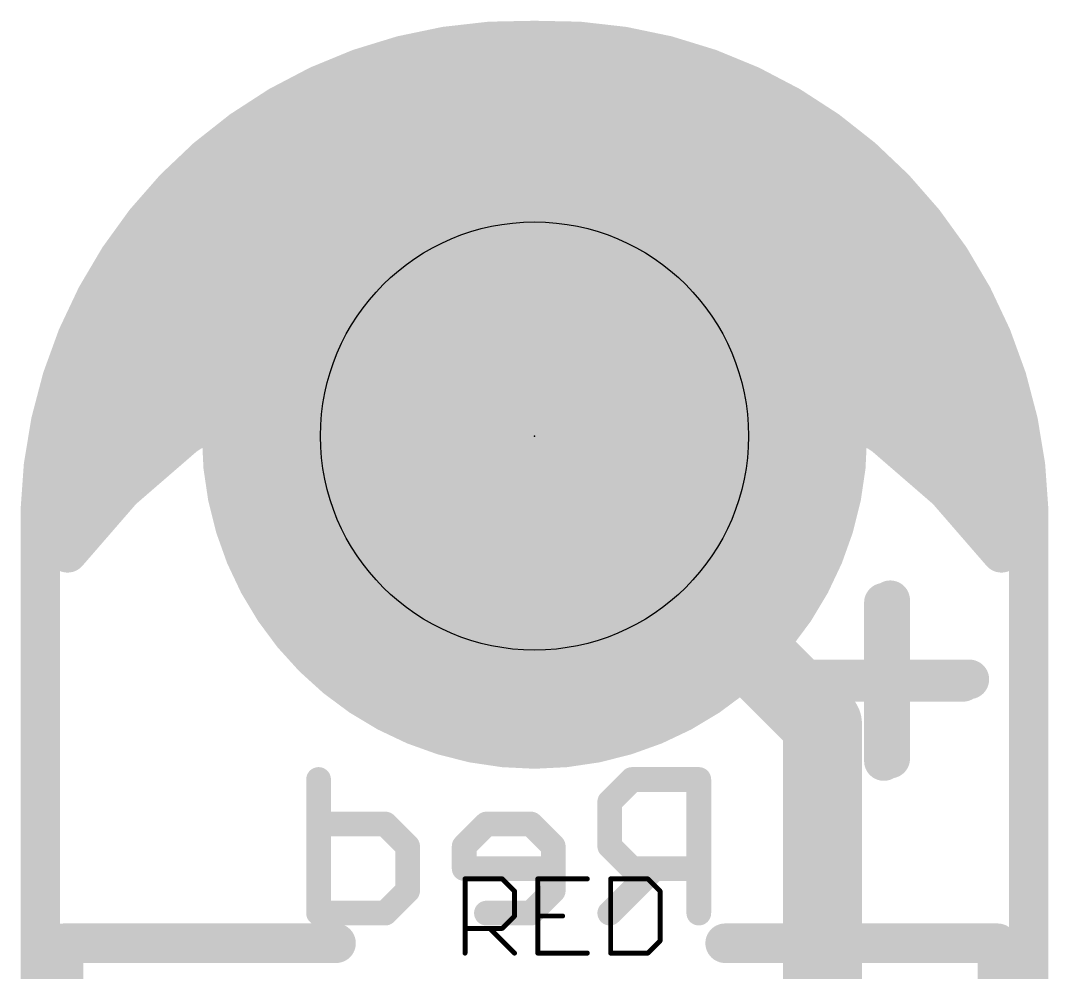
# Model space of a CAD drawing. Extents: x -10 to 102, y -14 to 18.
# Drawn here: x 22.76 to 28.04, y 7.28 to 12.17 of the extents above; entities that cross this region are included whole.
import ezdxf

# ---------------------------------------------------------------- set-up
doc = ezdxf.new("R2010")
doc.units = 0
for name, color, linetype in [('1', 12, 'CONTINUOUS'), ('16', 132, 'CONTINUOUS'), ('17', 110, 'CONTINUOUS'), ('20', 53, 'CONTINUOUS'), ('21', 41, 'CONTINUOUS'), ('22', 40, 'CONTINUOUS'), ('23', 53, 'CONTINUOUS'), ('27', 253, 'CONTINUOUS'), ('29', 40, 'CONTINUOUS'), ('30', 253, 'CONTINUOUS'), ('44', 253, 'CONTINUOUS')]:
    doc.layers.add(name, color=color, linetype=linetype)

# ---------------------------------------------------------------- blocks, each defined once
blk = doc.blocks.new('ROUNDP')
at = {"const_width": 0.5}
blk.add_lwpolyline([(0, -0.25, 1), (0, 0.25, 1), (0, -0.25)], format="xyb", dxfattribs=at)

msp = doc.modelspace()

# ---------------------------------------------------------------- linework, layer by layer
at = {"layer": '1'}
for points, const_width in [([(25.0377, 12.012), (24.6828, 11.9358)], 0.2032), ([(25.4, 12.033), (25.0377, 12.012)], 0.2032), ([(25.7623, 12.012), (25.4, 12.033)], 0.2032), ([(26.1172, 11.9358), (25.7623, 12.012)], 0.2032), ([(24.9297, 11.9888), (25.8703, 11.9888)], 0.2032), ([(24.6828, 11.9358), (24.3438, 11.8063)], 0.2032), ([(26.4562, 11.8063), (26.1172, 11.9358)], 0.2032), ([(24.3438, 11.8063), (24.0285, 11.6264)], 0.2032), ([(26.7715, 11.6264), (26.4562, 11.8063)], 0.2032), ([(24.3075, 11.7856), (26.4925, 11.7856)], 0.2032), ([(24.0285, 11.6264), (23.7444, 11.4005)], 0.2032), ([(23.9732, 11.5824), (26.8268, 11.5824)], 0.2032), ([(27.0556, 11.4005), (26.7715, 11.6264)], 0.2032), ([(23.7444, 11.4005), (23.4983, 11.1338)], 0.2032), ([(23.7248, 11.3792), (27.0752, 11.3792)], 0.2032), ([(27.3017, 11.1338), (27.0556, 11.4005)], 0.2032), ([(23.5372, 11.176), (27.2628, 11.176)], 0.2032), ([(23.4983, 11.1338), (23.2957, 10.8326)], 0.2032), ([(27.5043, 10.8326), (27.3017, 11.1338)], 0.2032), ([(23.39, 10.9728), (27.41, 10.9728)], 0.2032), ([(23.2957, 10.8326), (23.1417, 10.504)], 0.2032), ([(27.6583, 10.504), (27.5043, 10.8326)], 0.2032), ([(23.2662, 10.7696), (27.5338, 10.7696)], 0.2032), ([(24.7629, 10.5646), (25.1862, 10.6254)], 0.2032), ([(25.1862, 10.6254), (25.6138, 10.6254)], 0.2032), ([(25.6138, 10.6254), (26.0371, 10.5646)], 0.2032), ([(23.1709, 10.5664), (24.7756, 10.5664)], 0.2032), ([(24.3526, 10.4442), (24.7629, 10.5646)], 0.2032), ([(26.0244, 10.5664), (27.6291, 10.5664)], 0.2032), ([(26.0371, 10.5646), (26.4474, 10.4442)], 0.2032), ([(23.1417, 10.504), (23.0396, 10.1557)], 0.2032), ([(27.7604, 10.1557), (27.6583, 10.504)], 0.2032), ([(23.9635, 10.2667), (24.3526, 10.4442)], 0.2032), ([(26.4474, 10.4442), (26.8365, 10.2667)], 0.2032), ([(23.1004, 10.3632), (24.175, 10.3632)], 0.2032), ([(26.625, 10.3632), (27.6996, 10.3632)], 0.2032), ([(23.6037, 10.0357), (23.9635, 10.2667)], 0.2032), ([(26.8365, 10.2667), (27.1963, 10.0357)], 0.2032), ([(23.0396, 10.1557), (22.992, 9.7959)], 0.2032), ([(23.0409, 10.16), (23.7972, 10.16)], 0.2032), ([(27.0028, 10.16), (27.7591, 10.16)], 0.2032), ([(27.808, 9.7959), (27.7604, 10.1557)], 0.2032), ([(26.88, 8.553), (25.4, 10.033)], 0.4064), ([(23.2803, 9.7559), (23.6037, 10.0357)], 0.2032), ([(27.1963, 10.0357), (27.5197, 9.7559)], 0.2032), ([(23.0133, 9.9568), (23.5124, 9.9568)], 0.2032), ([(27.2876, 9.9568), (27.7867, 9.9568)], 0.2032), ([(22.992, 9.7959), (23, 9.433)], 0.2032), ([(27.8, 9.433), (27.808, 9.7959)], 0.2032), ([(22.993, 9.7536), (23.2783, 9.7536)], 0.2032), ([(23, 9.433), (23.2803, 9.7559)], 0.2032), ([(27.5197, 9.7559), (27.8, 9.433)], 0.2032), ([(27.5217, 9.7536), (27.807, 9.7536)], 0.2032), ([(22.9974, 9.5504), (23.1019, 9.5504)], 0.2032), ([(27.6981, 9.5504), (27.8026, 9.5504)], 0.2032), ([(26.88, 6.427), (26.88, 8.553)], 0.4064)]:
    msp.add_lwpolyline(points, dxfattribs=dict(at, const_width=const_width))
for points, const_width in [([(25.0347, 12.0627, 1), (25.0406, 11.9613)], 0.1016), ([(25.0483, 11.9623, 1), (25.027, 12.0616)], 0.1016), ([(25.4029, 12.0837, 1), (25.3971, 11.9823)], 0.1016), ([(25.4029, 11.9823, 1), (25.3971, 12.0837)], 0.1016), ([(25.773, 12.0616, 1), (25.7517, 11.9623)], 0.1016), ([(25.7594, 11.9613, 1), (25.7653, 12.0627)], 0.1016), ([(24.9297, 12.0396, 1), (24.9297, 11.938)], 0.1016), ([(25.8703, 11.938, 1), (25.8703, 12.0396)], 0.1016), ([(24.6721, 11.9855, 1), (24.6935, 11.8861)], 0.1016), ([(24.7009, 11.8883, 1), (24.6647, 11.9832)], 0.1016), ([(26.1353, 11.9832, 1), (26.0991, 11.8883)], 0.1016), ([(26.1065, 11.8861, 1), (26.1279, 11.9855)], 0.1016), ([(24.3256, 11.8537, 1), (24.3619, 11.7588)], 0.1016), ([(24.3689, 11.7621, 1), (24.3186, 11.8504)], 0.1016), ([(26.4814, 11.8504, 1), (26.4311, 11.7621)], 0.1016), ([(26.4381, 11.7588, 1), (26.4744, 11.8537)], 0.1016), ([(24.3075, 11.8364, 1), (24.3075, 11.7348)], 0.1016), ([(26.4925, 11.7348, 1), (26.4925, 11.8364)], 0.1016), ([(23.9732, 11.6332, 1), (23.9732, 11.5316)], 0.1016), ([(24.0033, 11.6705, 1), (24.0537, 11.5823)], 0.1016), ([(24.0601, 11.5867, 1), (23.9969, 11.6662)], 0.1016), ([(26.8031, 11.6662, 1), (26.7399, 11.5867)], 0.1016), ([(26.7463, 11.5823, 1), (26.7967, 11.6705)], 0.1016), ([(26.8268, 11.5316, 1), (26.8268, 11.6332)], 0.1016), ([(23.7248, 11.43, 1), (23.7248, 11.3284)], 0.1016), ([(23.7128, 11.4402, 1), (23.7761, 11.3607)], 0.1016), ([(23.7818, 11.366, 1), (23.7071, 11.4349)], 0.1016), ([(27.0929, 11.4349, 1), (27.0182, 11.366)], 0.1016), ([(27.0239, 11.3607, 1), (27.0872, 11.4402)], 0.1016), ([(27.0752, 11.3284, 1), (27.0752, 11.43)], 0.1016), ([(23.5372, 11.2268, 1), (23.5372, 11.1252)], 0.1016), ([(27.2628, 11.1252, 1), (27.2628, 11.2268)], 0.1016), ([(23.4609, 11.1683, 1), (23.5356, 11.0993)], 0.1016), ([(23.5404, 11.1054, 1), (23.4561, 11.1621)], 0.1016), ([(27.3439, 11.1621, 1), (27.2596, 11.1054)], 0.1016), ([(27.2644, 11.0993, 1), (27.3391, 11.1683)], 0.1016), ([(23.39, 11.0236, 1), (23.39, 10.922)], 0.1016), ([(27.41, 10.922, 1), (27.41, 11.0236)], 0.1016), ([(23.2536, 10.8609, 1), (23.3379, 10.8043)], 0.1016), ([(23.3417, 10.811, 1), (23.2497, 10.8542)], 0.1016), ([(27.5503, 10.8542, 1), (27.4583, 10.811)], 0.1016), ([(27.4621, 10.8043, 1), (27.5464, 10.8609)], 0.1016), ([(23.2662, 10.8204, 1), (23.2662, 10.7188)], 0.1016), ([(27.5338, 10.7188, 1), (27.5338, 10.8204)], 0.1016), ([(25.1862, 10.6762, 1), (25.1862, 10.5746)], 0.1016), ([(25.1934, 10.5751, 1), (25.179, 10.6757)], 0.1016), ([(25.621, 10.6757, 1), (25.6066, 10.5751)], 0.1016), ([(25.6138, 10.5746, 1), (25.6138, 10.6762)], 0.1016), ([(23.1709, 10.6172, 1), (23.1709, 10.5156)], 0.1016), ([(24.7557, 10.6149, 1), (24.7701, 10.5143)], 0.1016), ([(24.7772, 10.5158, 1), (24.7486, 10.6133)], 0.1016), ([(24.7756, 10.5156, 1), (24.7756, 10.6172)], 0.1016), ([(26.0244, 10.6172, 1), (26.0244, 10.5156)], 0.1016), ([(26.0514, 10.6133, 1), (26.0228, 10.5158)], 0.1016), ([(26.0299, 10.5143, 1), (26.0443, 10.6149)], 0.1016), ([(27.6291, 10.5156, 1), (27.6291, 10.6172)], 0.1016), ([(23.0957, 10.5255, 1), (23.1877, 10.4824)], 0.1016), ([(23.1904, 10.4897, 1), (23.0929, 10.5183)], 0.1016), ([(27.7071, 10.5183, 1), (27.6096, 10.4897)], 0.1016), ([(27.6123, 10.4824, 1), (27.7043, 10.5255)], 0.1016), ([(24.3383, 10.493, 1), (24.3669, 10.3955)], 0.1016), ([(24.3737, 10.398, 1), (24.3315, 10.4904)], 0.1016), ([(26.4685, 10.4904, 1), (26.4263, 10.398)], 0.1016), ([(26.4331, 10.3955, 1), (26.4617, 10.493)], 0.1016), ([(23.1004, 10.414, 1), (23.1004, 10.3124)], 0.1016), ([(24.175, 10.3124, 1), (24.175, 10.414)], 0.1016), ([(26.625, 10.414, 1), (26.625, 10.3124)], 0.1016), ([(27.6996, 10.3124, 1), (27.6996, 10.414)], 0.1016), ([(23.9425, 10.313, 1), (23.9846, 10.2205)], 0.1016), ([(23.991, 10.224, 1), (23.9361, 10.3095)], 0.1016), ([(26.8639, 10.3095, 1), (26.809, 10.224)], 0.1016), ([(26.8154, 10.2205, 1), (26.8575, 10.313)], 0.1016), ([(23.09, 10.149, 1), (22.9893, 10.1623)], 0.1016), ([(23.0409, 10.2108, 1), (23.0409, 10.1092)], 0.1016), ([(23.7972, 10.1092, 1), (23.7972, 10.2108)], 0.1016), ([(27.0028, 10.2108, 1), (27.0028, 10.1092)], 0.1016), ([(27.8107, 10.1623, 1), (27.71, 10.149)], 0.1016), ([(27.7591, 10.1092, 1), (27.7591, 10.2108)], 0.1016), ([(22.9909, 10.17, 1), (23.0884, 10.1414)], 0.1016), ([(25.4718, 10.1048, 1), (25.3282, 9.9612)], 0.2032), ([(27.7116, 10.1414, 1), (27.8091, 10.17)], 0.1016), ([(23.5762, 10.0785, 1), (23.6311, 9.993)], 0.1016), ([(23.6369, 9.9973, 1), (23.5704, 10.0742)], 0.1016), ([(27.2296, 10.0742, 1), (27.1631, 9.9973)], 0.1016), ([(27.1689, 9.993, 1), (27.2238, 10.0785)], 0.1016), ([(23.0133, 10.0076, 1), (23.0133, 9.906)], 0.1016), ([(23.5124, 9.906, 1), (23.5124, 10.0076)], 0.1016), ([(27.2876, 10.0076, 1), (27.2876, 9.906)], 0.1016), ([(27.7867, 9.906, 1), (27.7867, 10.0076)], 0.1016), ([(23.0428, 9.797, 1), (22.9412, 9.7947)], 0.1016), ([(27.8588, 9.7947, 1), (27.7572, 9.797)], 0.1016), ([(22.9417, 9.8025, 1), (23.0424, 9.7892)], 0.1016), ([(22.993, 9.8044, 1), (22.993, 9.7028)], 0.1016), ([(23.2471, 9.7944, 1), (23.3135, 9.7175)], 0.1016), ([(23.3187, 9.7226, 1), (23.2419, 9.7892)], 0.1016), ([(23.2783, 9.7028, 1), (23.2783, 9.8044)], 0.1016), ([(27.5581, 9.7892, 1), (27.4813, 9.7226)], 0.1016), ([(27.5217, 9.8044, 1), (27.5217, 9.7028)], 0.1016), ([(27.4865, 9.7175, 1), (27.5529, 9.7944)], 0.1016), ([(27.7576, 9.7892, 1), (27.8583, 9.8025)], 0.1016), ([(27.807, 9.7028, 1), (27.807, 9.8044)], 0.1016), ([(22.9974, 9.6012, 1), (22.9974, 9.4996)], 0.1016), ([(23.1019, 9.4996, 1), (23.1019, 9.6012)], 0.1016), ([(27.6981, 9.6012, 1), (27.6981, 9.4996)], 0.1016), ([(27.8026, 9.4996, 1), (27.8026, 9.6012)], 0.1016), ([(22.9616, 9.4663, 1), (23.0384, 9.3997)], 0.1016), ([(27.7616, 9.3997, 1), (27.8384, 9.4663)], 0.1016), ([(22.9492, 9.4319, 1), (23.0508, 9.4341)], 0.1016), ([(27.7492, 9.4341, 1), (27.8508, 9.4319)], 0.1016), ([(26.9816, 8.553, 1), (26.7784, 8.553)], 0.2032), ([(26.8082, 8.4812, 1), (26.9518, 8.6248)], 0.2032)]:
    msp.add_lwpolyline(points, format="xyb", dxfattribs=dict(at, const_width=const_width))
at = {"layer": '16', "const_width": 0.2032}
for points in [[(24.6828, 11.9358), (25.0377, 12.012)], [(25.0377, 12.012), (25.4, 12.033)], [(25.4, 12.033), (25.7623, 12.012)], [(25.7623, 12.012), (26.1172, 11.9358)], [(24.9297, 11.9888), (25.8703, 11.9888)], [(24.3438, 11.8063), (24.6828, 11.9358)], [(26.1172, 11.9358), (26.4562, 11.8063)], [(24.0285, 11.6264), (24.3438, 11.8063)], [(26.4562, 11.8063), (26.7715, 11.6264)], [(24.3075, 11.7856), (26.4925, 11.7856)], [(23.7444, 11.4005), (24.0285, 11.6264)], [(23.9732, 11.5824), (26.8268, 11.5824)], [(26.7715, 11.6264), (27.0556, 11.4005)], [(23.4983, 11.1338), (23.7444, 11.4005)], [(23.7248, 11.3792), (27.0752, 11.3792)], [(27.0556, 11.4005), (27.3017, 11.1338)], [(23.5372, 11.176), (27.2628, 11.176)], [(23.2957, 10.8326), (23.4983, 11.1338)], [(27.3017, 11.1338), (27.5043, 10.8326)], [(23.39, 10.9728), (27.41, 10.9728)], [(23.1417, 10.504), (23.2957, 10.8326)], [(27.5043, 10.8326), (27.6583, 10.504)], [(23.2662, 10.7696), (27.5338, 10.7696)], [(25.1862, 10.6254), (24.7629, 10.5646)], [(25.6138, 10.6254), (25.1862, 10.6254)], [(26.0371, 10.5646), (25.6138, 10.6254)], [(23.1709, 10.5664), (24.7756, 10.5664)], [(24.7629, 10.5646), (24.3526, 10.4442)], [(26.0244, 10.5664), (27.6291, 10.5664)], [(26.4474, 10.4442), (26.0371, 10.5646)], [(23.0396, 10.1557), (23.1417, 10.504)], [(27.6583, 10.504), (27.7604, 10.1557)], [(24.3526, 10.4442), (23.9635, 10.2667)], [(26.8365, 10.2667), (26.4474, 10.4442)], [(23.1004, 10.3632), (24.175, 10.3632)], [(26.625, 10.3632), (27.6996, 10.3632)], [(23.9635, 10.2667), (23.6037, 10.0357)], [(27.1963, 10.0357), (26.8365, 10.2667)], [(22.992, 9.7959), (23.0396, 10.1557)], [(23.0409, 10.16), (23.7973, 10.16)], [(27.0028, 10.16), (27.7591, 10.16)], [(27.7604, 10.1557), (27.808, 9.7959)], [(23.6037, 10.0357), (23.2803, 9.7559)], [(27.5197, 9.7559), (27.1963, 10.0357)], [(23.0133, 9.9568), (23.5124, 9.9568)], [(27.2876, 9.9568), (27.7867, 9.9568)], [(23, 9.433), (22.992, 9.7959)], [(27.808, 9.7959), (27.8, 9.433)], [(22.993, 9.7536), (23.2783, 9.7536)], [(23.2803, 9.7559), (23, 9.433)], [(27.8, 9.433), (27.5197, 9.7559)], [(27.5217, 9.7536), (27.807, 9.7536)], [(22.9974, 9.5504), (23.1019, 9.5504)], [(27.6981, 9.5504), (27.8026, 9.5504)]]:
    msp.add_lwpolyline(points, dxfattribs=at)
at = {"layer": '16', "const_width": 0.1016}
for points in [[(25.0347, 12.0627, 1), (25.0406, 11.9613)], [(25.0483, 11.9623, 1), (25.027, 12.0616)], [(25.4029, 12.0837, 1), (25.3971, 11.9823)], [(25.4029, 11.9823, 1), (25.3971, 12.0837)], [(25.773, 12.0616, 1), (25.7517, 11.9623)], [(25.7594, 11.9613, 1), (25.7653, 12.0627)], [(24.9297, 12.0396, 1), (24.9297, 11.938)], [(25.8703, 11.938, 1), (25.8703, 12.0396)], [(24.6721, 11.9855, 1), (24.6935, 11.8861)], [(24.7009, 11.8883, 1), (24.6647, 11.9832)], [(26.1353, 11.9832, 1), (26.0991, 11.8883)], [(26.1065, 11.8861, 1), (26.1279, 11.9855)], [(24.3256, 11.8537, 1), (24.3619, 11.7588)], [(24.3689, 11.7621, 1), (24.3186, 11.8504)], [(26.4814, 11.8504, 1), (26.4311, 11.7621)], [(26.4381, 11.7588, 1), (26.4744, 11.8537)], [(24.3075, 11.8364, 1), (24.3075, 11.7348)], [(26.4925, 11.7348, 1), (26.4925, 11.8364)], [(23.9732, 11.6332, 1), (23.9732, 11.5316)], [(24.0033, 11.6705, 1), (24.0537, 11.5823)], [(24.0601, 11.5867, 1), (23.9969, 11.6662)], [(26.8031, 11.6662, 1), (26.7399, 11.5867)], [(26.7463, 11.5823, 1), (26.7967, 11.6705)], [(26.8268, 11.5316, 1), (26.8268, 11.6332)], [(23.7248, 11.43, 1), (23.7248, 11.3284)], [(23.7128, 11.4402, 1), (23.7761, 11.3607)], [(23.7818, 11.366, 1), (23.7071, 11.4349)], [(27.0929, 11.4349, 1), (27.0182, 11.366)], [(27.0239, 11.3607, 1), (27.0872, 11.4402)], [(27.0752, 11.3284, 1), (27.0752, 11.43)], [(23.5372, 11.2268, 1), (23.5372, 11.1252)], [(27.2628, 11.1252, 1), (27.2628, 11.2268)], [(23.4609, 11.1683, 1), (23.5356, 11.0993)], [(23.5404, 11.1054, 1), (23.4561, 11.1621)], [(27.3439, 11.1621, 1), (27.2596, 11.1054)], [(27.2644, 11.0993, 1), (27.3391, 11.1683)], [(23.39, 11.0236, 1), (23.39, 10.922)], [(27.41, 10.922, 1), (27.41, 11.0236)], [(23.2536, 10.8609, 1), (23.3379, 10.8043)], [(23.3417, 10.811, 1), (23.2497, 10.8542)], [(27.5503, 10.8542, 1), (27.4583, 10.811)], [(27.4621, 10.8043, 1), (27.5464, 10.8609)], [(23.2662, 10.8204, 1), (23.2662, 10.7188)], [(27.5338, 10.7188, 1), (27.5338, 10.8204)], [(25.1862, 10.6762, 1), (25.1862, 10.5746)], [(25.1934, 10.5751, 1), (25.179, 10.6757)], [(25.621, 10.6757, 1), (25.6066, 10.5751)], [(25.6138, 10.5746, 1), (25.6138, 10.6762)], [(23.1709, 10.6172, 1), (23.1709, 10.5156)], [(24.7557, 10.6149, 1), (24.7701, 10.5143)], [(24.7772, 10.5158, 1), (24.7486, 10.6133)], [(24.7756, 10.5156, 1), (24.7756, 10.6172)], [(26.0244, 10.6172, 1), (26.0244, 10.5156)], [(26.0514, 10.6133, 1), (26.0228, 10.5158)], [(26.0299, 10.5143, 1), (26.0443, 10.6149)], [(27.6291, 10.5156, 1), (27.6291, 10.6172)], [(23.0957, 10.5255, 1), (23.1877, 10.4824)], [(23.1904, 10.4897, 1), (23.0929, 10.5183)], [(27.7071, 10.5183, 1), (27.6096, 10.4897)], [(27.6123, 10.4824, 1), (27.7043, 10.5255)], [(24.3383, 10.493, 1), (24.3669, 10.3955)], [(24.3737, 10.398, 1), (24.3315, 10.4904)], [(26.4685, 10.4904, 1), (26.4263, 10.398)], [(26.4331, 10.3955, 1), (26.4617, 10.493)], [(23.1004, 10.414, 1), (23.1004, 10.3124)], [(24.175, 10.3124, 1), (24.175, 10.414)], [(26.625, 10.414, 1), (26.625, 10.3124)], [(27.6996, 10.3124, 1), (27.6996, 10.414)], [(23.9425, 10.313, 1), (23.9846, 10.2205)], [(23.991, 10.224, 1), (23.9361, 10.3095)], [(26.8639, 10.3095, 1), (26.809, 10.224)], [(26.8154, 10.2205, 1), (26.8575, 10.313)], [(23.09, 10.149, 1), (22.9893, 10.1623)], [(23.0409, 10.2108, 1), (23.0409, 10.1092)], [(23.7973, 10.1092, 1), (23.7973, 10.2108)], [(27.0028, 10.2108, 1), (27.0028, 10.1092)], [(27.8107, 10.1623, 1), (27.71, 10.149)], [(27.7591, 10.1092, 1), (27.7591, 10.2108)], [(22.9909, 10.17, 1), (23.0884, 10.1414)], [(27.7116, 10.1414, 1), (27.8091, 10.17)], [(23.5762, 10.0785, 1), (23.6311, 9.993)], [(23.6369, 9.9973, 1), (23.5704, 10.0742)], [(27.2296, 10.0742, 1), (27.1631, 9.9973)], [(27.1689, 9.993, 1), (27.2238, 10.0785)], [(23.0133, 10.0076, 1), (23.0133, 9.906)], [(23.5124, 9.906, 1), (23.5124, 10.0076)], [(27.2876, 10.0076, 1), (27.2876, 9.906)], [(27.7867, 9.906, 1), (27.7867, 10.0076)], [(23.0428, 9.797, 1), (22.9412, 9.7947)], [(27.8588, 9.7947, 1), (27.7572, 9.797)], [(22.9417, 9.8025, 1), (23.0424, 9.7892)], [(22.993, 9.8044, 1), (22.993, 9.7028)], [(23.2471, 9.7944, 1), (23.3135, 9.7175)], [(23.3187, 9.7226, 1), (23.2419, 9.7892)], [(23.2783, 9.7028, 1), (23.2783, 9.8044)], [(27.5581, 9.7892, 1), (27.4813, 9.7226)], [(27.5217, 9.8044, 1), (27.5217, 9.7028)], [(27.4865, 9.7175, 1), (27.5529, 9.7944)], [(27.7576, 9.7892, 1), (27.8583, 9.8025)], [(27.807, 9.7028, 1), (27.807, 9.8044)], [(22.9974, 9.6012, 1), (22.9974, 9.4996)], [(23.1019, 9.4996, 1), (23.1019, 9.6012)], [(27.6981, 9.6012, 1), (27.6981, 9.4996)], [(27.8026, 9.4996, 1), (27.8026, 9.6012)], [(22.9616, 9.4663, 1), (23.0384, 9.3997)], [(27.7616, 9.3997, 1), (27.8384, 9.4663)], [(22.9492, 9.4319, 1), (23.0508, 9.4341)], [(27.7492, 9.4341, 1), (27.8508, 9.4319)]]:
    msp.add_lwpolyline(points, format="xyb", dxfattribs=at)
at = {"layer": '20'}
for points, const_width in [([(25.4, 12.065, 0.4144), (22.86, 9.652)], 0.2032), ([(27.94, 9.652, 0.4143), (25.4, 12.065)], 0.2032), ([(25.3987, 12.1158, 1), (25.4013, 12.0142)], 0.1016), ([(25.3987, 12.0142, 1), (25.4013, 12.1158)], 0.1016), ([(22.9108, 9.652, 1), (22.8092, 9.652)], 0.1016), ([(27.9908, 9.652, 1), (27.8892, 9.652)], 0.1016), ([(22.8092, 9.6533, 1), (22.9108, 9.6507)], 0.1016), ([(27.8892, 9.6507, 1), (27.9908, 9.6533)], 0.1016)]:
    msp.add_lwpolyline(points, format="xyb", dxfattribs=dict(at, const_width=const_width))
at = {"layer": '20', "const_width": 0.2032}
for points in [[(22.86, 1.778), (22.86, 9.652)], [(27.94, 9.652), (27.94, 1.778)]]:
    msp.add_lwpolyline(points, dxfattribs=at)
at = {"layer": '21', "const_width": 0.2032}
for points in [[(27.1958, 9.1766), (27.1958, 8.3631)], [(26.789, 8.7699), (27.6025, 8.7699)], [(22.98, 5.427), (22.98, 7.427)], [(22.98, 7.427), (24.38, 7.427)], [(27.78, 7.427), (26.38, 7.427)], [(27.78, 5.427), (27.78, 7.427)]]:
    msp.add_lwpolyline(points, dxfattribs=at)
at = {"layer": '21', "const_width": 0.1016}
for points in [[(27.2466, 9.1766, 1), (27.145, 9.1766)], [(26.789, 8.8207, 1), (26.789, 8.7191)], [(27.6025, 8.7191, 1), (27.6025, 8.8207)], [(27.145, 8.3631, 1), (27.2466, 8.3631)], [(23.0308, 7.427, 1), (22.9292, 7.427)], [(22.98, 7.4778, 1), (22.98, 7.3762)], [(24.38, 7.3762, 1), (24.38, 7.4778)], [(26.38, 7.4778, 1), (26.38, 7.3762)], [(27.8308, 7.427, 1), (27.7292, 7.427)], [(27.78, 7.3762, 1), (27.78, 7.4778)]]:
    msp.add_lwpolyline(points, format="xyb", dxfattribs=at)
at = {"layer": '22'}
for points, const_width in [([(27.2285, 9.1893), (27.2285, 8.3758)], 0.2032), ([(27.6352, 8.7826), (26.8217, 8.7826)], 0.2032), ([(24.2901, 8.2683), (24.2901, 7.5819)], 0.127), ([(25.9014, 8.2683), (25.787, 8.1539)], 0.127), ([(26.2446, 8.2683), (25.9014, 8.2683)], 0.127), ([(26.2446, 7.5819), (26.2446, 8.2683)], 0.127), ([(25.787, 8.1539), (25.787, 7.9251)], 0.127), ([(24.6333, 8.0395), (24.2901, 8.0395)], 0.127), ([(24.7477, 7.9251), (24.6333, 8.0395)], 0.127), ([(25.1529, 8.0395), (25.0385, 7.9251)], 0.127), ([(25.3817, 8.0395), (25.1529, 8.0395)], 0.127), ([(25.4961, 7.9251), (25.3817, 8.0395)], 0.127), ([(24.7477, 7.6963), (24.7477, 7.9251)], 0.127), ([(25.0385, 7.9251), (25.0385, 7.8107)], 0.127), ([(25.4961, 7.6963), (25.4961, 7.9251)], 0.127), ([(25.787, 7.9251), (25.9014, 7.8107)], 0.127), ([(25.0385, 7.8107), (25.4961, 7.8107)], 0.127), ([(26.0158, 7.8107), (25.787, 7.5819)], 0.127), ([(25.9014, 7.8107), (26.2446, 7.8107)], 0.127), ([(24.6333, 7.5819), (24.7477, 7.6963)], 0.127), ([(25.3817, 7.5819), (25.4961, 7.6963)], 0.127), ([(24.2901, 7.5819), (24.6333, 7.5819)], 0.127), ([(25.1529, 7.5819), (25.3817, 7.5819)], 0.127)]:
    msp.add_lwpolyline(points, dxfattribs=dict(at, const_width=const_width))
for points, const_width in [([(27.2793, 9.1893, 1), (27.1777, 9.1893)], 0.1016), ([(26.8217, 8.8334, 1), (26.8217, 8.7318)], 0.1016), ([(27.6352, 8.7318, 1), (27.6352, 8.8334)], 0.1016), ([(27.1777, 8.3758, 1), (27.2793, 8.3758)], 0.1016), ([(24.3219, 8.2683, 1), (24.2584, 8.2683)], 0.0635), ([(25.9014, 8.3, 1), (25.9014, 8.2365)], 0.0635), ([(25.9238, 8.2458, 1), (25.8789, 8.2907)], 0.0635), ([(26.2763, 8.2683, 1), (26.2128, 8.2683)], 0.0635), ([(26.2446, 8.2365, 1), (26.2446, 8.3)], 0.0635), ([(25.8187, 8.1539, 1), (25.7552, 8.1539)], 0.0635), ([(25.7645, 8.1763, 1), (25.8094, 8.1314)], 0.0635), ([(24.2901, 8.0712, 1), (24.2901, 8.0077)], 0.0635), ([(24.6558, 8.0619, 1), (24.6109, 8.017)], 0.0635), ([(24.6333, 8.0077, 1), (24.6333, 8.0712)], 0.0635), ([(25.1529, 8.0712, 1), (25.1529, 8.0077)], 0.0635), ([(25.1754, 8.017, 1), (25.1305, 8.0619)], 0.0635), ([(25.4042, 8.0619, 1), (25.3593, 8.017)], 0.0635), ([(25.3817, 8.0077, 1), (25.3817, 8.0712)], 0.0635), ([(24.7795, 7.9251, 1), (24.716, 7.9251)], 0.0635), ([(24.7253, 7.9026, 1), (24.7702, 7.9475)], 0.0635), ([(25.0703, 7.9251, 1), (25.0068, 7.9251)], 0.0635), ([(25.0161, 7.9475, 1), (25.061, 7.9026)], 0.0635), ([(25.5279, 7.9251, 1), (25.4644, 7.9251)], 0.0635), ([(25.4737, 7.9026, 1), (25.5186, 7.9475)], 0.0635), ([(25.8094, 7.9475, 1), (25.7645, 7.9026)], 0.0635), ([(25.7552, 7.9251, 1), (25.8187, 7.9251)], 0.0635), ([(25.0385, 7.8424, 1), (25.0385, 7.7789)], 0.0635), ([(25.4961, 7.7789, 1), (25.4961, 7.8424)], 0.0635), ([(25.9014, 7.8424, 1), (25.9014, 7.7789)], 0.0635), ([(26.0382, 7.7882, 1), (25.9933, 7.8331)], 0.0635), ([(26.2446, 7.7789, 1), (26.2446, 7.8424)], 0.0635), ([(25.0068, 7.8107, 1), (25.0703, 7.8107)], 0.0635), ([(25.8789, 7.7882, 1), (25.9238, 7.8331)], 0.0635), ([(24.716, 7.6963, 1), (24.7795, 7.6963)], 0.0635), ([(24.7702, 7.6738, 1), (24.7253, 7.7187)], 0.0635), ([(25.4644, 7.6963, 1), (25.5279, 7.6963)], 0.0635), ([(25.5186, 7.6738, 1), (25.4737, 7.7187)], 0.0635), ([(24.2901, 7.6136, 1), (24.2901, 7.5502)], 0.0635), ([(24.2584, 7.5819, 1), (24.3219, 7.5819)], 0.0635), ([(24.6109, 7.6044, 1), (24.6558, 7.5594)], 0.0635), ([(24.6333, 7.5502, 1), (24.6333, 7.6136)], 0.0635), ([(25.1529, 7.6136, 1), (25.1529, 7.5502)], 0.0635), ([(25.3593, 7.6044, 1), (25.4042, 7.5594)], 0.0635), ([(25.3817, 7.5502, 1), (25.3817, 7.6136)], 0.0635), ([(25.7645, 7.6044, 1), (25.8094, 7.5594)], 0.0635), ([(26.2128, 7.5819, 1), (26.2763, 7.5819)], 0.0635)]:
    msp.add_lwpolyline(points, format="xyb", dxfattribs=dict(at, const_width=const_width))
at = {"layer": '23'}
msp.add_point((25.4, 10.033), dxfattribs=at)
at = {"layer": '27', "const_width": 0.0127}
for points in [[(25.0431, 7.764, 1), (25.0431, 7.7513)], [(25.0494, 7.7576, 1), (25.0367, 7.7576)], [(25.2382, 7.7621, 1), (25.2293, 7.7531)], [(25.2337, 7.7513, 1), (25.2337, 7.764)], [(25.4173, 7.764, 1), (25.4173, 7.7513)], [(25.4236, 7.7576, 1), (25.4109, 7.7576)], [(25.6715, 7.7513, 1), (25.6715, 7.764)], [(25.7978, 7.7576, 1), (25.7851, 7.7576)], [(25.7915, 7.764, 1), (25.7915, 7.7513)], [(25.9866, 7.7621, 1), (25.9777, 7.7531)], [(25.9822, 7.7513, 1), (25.9822, 7.764)], [(25.3036, 7.6941, 1), (25.2909, 7.6941)], [(25.2928, 7.6896, 1), (25.3018, 7.6986)], [(26.0521, 7.6941, 1), (26.0394, 7.6941)], [(26.0412, 7.6896, 1), (26.0502, 7.6986)], [(25.2909, 7.567, 1), (25.3036, 7.567)], [(25.3018, 7.5625, 1), (25.2928, 7.5715)], [(25.4173, 7.5733, 1), (25.4173, 7.5606)], [(25.5444, 7.5606, 1), (25.5444, 7.5733)], [(25.0431, 7.5098, 1), (25.0431, 7.4971)], [(25.1747, 7.5079, 1), (25.1657, 7.4989)], [(25.2293, 7.5079, 1), (25.2382, 7.4989)], [(25.2337, 7.4971, 1), (25.2337, 7.5098)], [(26.0502, 7.4354, 1), (26.0412, 7.4443)], [(26.0394, 7.4399, 1), (26.0521, 7.4399)], [(25.0367, 7.3763, 1), (25.0494, 7.3763)], [(25.2928, 7.3718, 1), (25.3018, 7.3808)], [(25.4173, 7.3827, 1), (25.4173, 7.37)], [(25.4109, 7.3763, 1), (25.4236, 7.3763)], [(25.6715, 7.37, 1), (25.6715, 7.3827)], [(25.7851, 7.3763, 1), (25.7978, 7.3763)], [(25.7915, 7.3827, 1), (25.7915, 7.37)], [(25.9777, 7.3808, 1), (25.9866, 7.3718)], [(25.9822, 7.37, 1), (25.9822, 7.3827)]]:
    msp.add_lwpolyline(points, format="xyb", dxfattribs=at)
at = {"layer": '27', "const_width": 0.0254}
for points in [[(25.0431, 7.3763), (25.0431, 7.7576)], [(25.0431, 7.7576), (25.2337, 7.7576)], [(25.2337, 7.7576), (25.2973, 7.6941)], [(25.6715, 7.7576), (25.4173, 7.7576)], [(25.4173, 7.7576), (25.4173, 7.3763)], [(25.7915, 7.7576), (25.7915, 7.3763)], [(25.9822, 7.7576), (25.7915, 7.7576)], [(26.0457, 7.6941), (25.9822, 7.7576)], [(25.2973, 7.6941), (25.2973, 7.567)], [(26.0457, 7.4399), (26.0457, 7.6941)], [(25.2973, 7.567), (25.2337, 7.5034)], [(25.4173, 7.567), (25.5444, 7.567)], [(25.2337, 7.5034), (25.0431, 7.5034)], [(25.1702, 7.5034), (25.2973, 7.3763)], [(25.9822, 7.3763), (26.0457, 7.4399)], [(25.4173, 7.3763), (25.6715, 7.3763)], [(25.7915, 7.3763), (25.9822, 7.3763)]]:
    msp.add_lwpolyline(points, dxfattribs=at)
at = {"layer": '29', "const_width": 0.2032}
for points in [[(25.0377, 12.012), (24.6828, 11.9358)], [(25.4, 12.033), (25.0377, 12.012)], [(25.7623, 12.012), (25.4, 12.033)], [(26.1172, 11.9358), (25.7623, 12.012)], [(24.9297, 11.9888), (25.8703, 11.9888)], [(24.6828, 11.9358), (24.3438, 11.8063)], [(26.4562, 11.8063), (26.1172, 11.9358)], [(24.3438, 11.8063), (24.0285, 11.6264)], [(26.7715, 11.6264), (26.4562, 11.8063)], [(24.3075, 11.7856), (26.4925, 11.7856)], [(24.0285, 11.6264), (23.7444, 11.4005)], [(23.9732, 11.5824), (26.8268, 11.5824)], [(27.0556, 11.4005), (26.7715, 11.6264)], [(23.7444, 11.4005), (23.4983, 11.1338)], [(23.7248, 11.3792), (27.0752, 11.3792)], [(27.3017, 11.1338), (27.0556, 11.4005)], [(23.5372, 11.176), (27.2628, 11.176)], [(23.4983, 11.1338), (23.2957, 10.8326)], [(27.5043, 10.8326), (27.3017, 11.1338)], [(23.39, 10.9728), (27.41, 10.9728)], [(23.2957, 10.8326), (23.1417, 10.504)], [(27.6583, 10.504), (27.5043, 10.8326)], [(23.2662, 10.7696), (27.5338, 10.7696)], [(24.7629, 10.5646), (25.1862, 10.6254)], [(25.1862, 10.6254), (25.6138, 10.6254)], [(25.6138, 10.6254), (26.0371, 10.5646)], [(23.1709, 10.5664), (24.7756, 10.5664)], [(24.3526, 10.4442), (24.7629, 10.5646)], [(26.0244, 10.5664), (27.6291, 10.5664)], [(26.0371, 10.5646), (26.4474, 10.4442)], [(23.1417, 10.504), (23.0396, 10.1557)], [(27.7604, 10.1557), (27.6583, 10.504)], [(23.9635, 10.2667), (24.3526, 10.4442)], [(26.4474, 10.4442), (26.8365, 10.2667)], [(23.1004, 10.3632), (24.175, 10.3632)], [(26.625, 10.3632), (27.6996, 10.3632)], [(23.6037, 10.0357), (23.9635, 10.2667)], [(26.8365, 10.2667), (27.1963, 10.0357)], [(23.0396, 10.1557), (22.992, 9.7959)], [(23.0409, 10.16), (23.7972, 10.16)], [(27.0028, 10.16), (27.7591, 10.16)], [(27.808, 9.7959), (27.7604, 10.1557)], [(23.2803, 9.7559), (23.6037, 10.0357)], [(27.1963, 10.0357), (27.5197, 9.7559)], [(23.0133, 9.9568), (23.5124, 9.9568)], [(27.2876, 9.9568), (27.7867, 9.9568)], [(22.992, 9.7959), (23, 9.433)], [(27.8, 9.433), (27.808, 9.7959)], [(22.993, 9.7536), (23.2783, 9.7536)], [(23, 9.433), (23.2803, 9.7559)], [(27.5197, 9.7559), (27.8, 9.433)], [(27.5217, 9.7536), (27.807, 9.7536)], [(22.9974, 9.5504), (23.1019, 9.5504)], [(27.6981, 9.5504), (27.8026, 9.5504)]]:
    msp.add_lwpolyline(points, dxfattribs=at)
at = {"layer": '29', "const_width": 0.1016}
for points in [[(25.0347, 12.0627, 1), (25.0406, 11.9613)], [(25.0483, 11.9623, 1), (25.027, 12.0616)], [(25.4029, 12.0837, 1), (25.3971, 11.9823)], [(25.4029, 11.9823, 1), (25.3971, 12.0837)], [(25.773, 12.0616, 1), (25.7517, 11.9623)], [(25.7594, 11.9613, 1), (25.7653, 12.0627)], [(24.9297, 12.0396, 1), (24.9297, 11.938)], [(25.8703, 11.938, 1), (25.8703, 12.0396)], [(24.6721, 11.9855, 1), (24.6935, 11.8861)], [(24.7009, 11.8883, 1), (24.6647, 11.9832)], [(26.1353, 11.9832, 1), (26.0991, 11.8883)], [(26.1065, 11.8861, 1), (26.1279, 11.9855)], [(24.3256, 11.8537, 1), (24.3619, 11.7588)], [(24.3689, 11.7621, 1), (24.3186, 11.8504)], [(26.4814, 11.8504, 1), (26.4311, 11.7621)], [(26.4381, 11.7588, 1), (26.4744, 11.8537)], [(24.3075, 11.8364, 1), (24.3075, 11.7348)], [(26.4925, 11.7348, 1), (26.4925, 11.8364)], [(23.9732, 11.6332, 1), (23.9732, 11.5316)], [(24.0033, 11.6705, 1), (24.0537, 11.5823)], [(24.0601, 11.5867, 1), (23.9969, 11.6662)], [(26.8031, 11.6662, 1), (26.7399, 11.5867)], [(26.7463, 11.5823, 1), (26.7967, 11.6705)], [(26.8268, 11.5316, 1), (26.8268, 11.6332)], [(23.7248, 11.43, 1), (23.7248, 11.3284)], [(23.7128, 11.4402, 1), (23.7761, 11.3607)], [(23.7818, 11.366, 1), (23.7071, 11.4349)], [(27.0929, 11.4349, 1), (27.0182, 11.366)], [(27.0239, 11.3607, 1), (27.0872, 11.4402)], [(27.0752, 11.3284, 1), (27.0752, 11.43)], [(23.5372, 11.2268, 1), (23.5372, 11.1252)], [(27.2628, 11.1252, 1), (27.2628, 11.2268)], [(23.4609, 11.1683, 1), (23.5356, 11.0993)], [(23.5404, 11.1054, 1), (23.4561, 11.1621)], [(27.3439, 11.1621, 1), (27.2596, 11.1054)], [(27.2644, 11.0993, 1), (27.3391, 11.1683)], [(23.39, 11.0236, 1), (23.39, 10.922)], [(27.41, 10.922, 1), (27.41, 11.0236)], [(23.2536, 10.8609, 1), (23.3379, 10.8043)], [(23.3417, 10.811, 1), (23.2497, 10.8542)], [(27.5503, 10.8542, 1), (27.4583, 10.811)], [(27.4621, 10.8043, 1), (27.5464, 10.8609)], [(23.2662, 10.8204, 1), (23.2662, 10.7188)], [(27.5338, 10.7188, 1), (27.5338, 10.8204)], [(25.1862, 10.6762, 1), (25.1862, 10.5746)], [(25.1934, 10.5751, 1), (25.179, 10.6757)], [(25.621, 10.6757, 1), (25.6066, 10.5751)], [(25.6138, 10.5746, 1), (25.6138, 10.6762)], [(23.1709, 10.6172, 1), (23.1709, 10.5156)], [(24.7557, 10.6149, 1), (24.7701, 10.5143)], [(24.7772, 10.5158, 1), (24.7486, 10.6133)], [(24.7756, 10.5156, 1), (24.7756, 10.6172)], [(26.0244, 10.6172, 1), (26.0244, 10.5156)], [(26.0514, 10.6133, 1), (26.0228, 10.5158)], [(26.0299, 10.5143, 1), (26.0443, 10.6149)], [(27.6291, 10.5156, 1), (27.6291, 10.6172)], [(23.0957, 10.5255, 1), (23.1877, 10.4824)], [(23.1904, 10.4897, 1), (23.0929, 10.5183)], [(27.7071, 10.5183, 1), (27.6096, 10.4897)], [(27.6123, 10.4824, 1), (27.7043, 10.5255)], [(24.3383, 10.493, 1), (24.3669, 10.3955)], [(24.3737, 10.398, 1), (24.3315, 10.4904)], [(26.4685, 10.4904, 1), (26.4263, 10.398)], [(26.4331, 10.3955, 1), (26.4617, 10.493)], [(23.1004, 10.414, 1), (23.1004, 10.3124)], [(24.175, 10.3124, 1), (24.175, 10.414)], [(26.625, 10.414, 1), (26.625, 10.3124)], [(27.6996, 10.3124, 1), (27.6996, 10.414)], [(23.9425, 10.313, 1), (23.9846, 10.2205)], [(23.991, 10.224, 1), (23.9361, 10.3095)], [(26.8639, 10.3095, 1), (26.809, 10.224)], [(26.8154, 10.2205, 1), (26.8575, 10.313)], [(23.09, 10.149, 1), (22.9893, 10.1623)], [(23.0409, 10.2108, 1), (23.0409, 10.1092)], [(23.7972, 10.1092, 1), (23.7972, 10.2108)], [(27.0028, 10.2108, 1), (27.0028, 10.1092)], [(27.8107, 10.1623, 1), (27.71, 10.149)], [(27.7591, 10.1092, 1), (27.7591, 10.2108)], [(22.9909, 10.17, 1), (23.0884, 10.1414)], [(27.7116, 10.1414, 1), (27.8091, 10.17)], [(23.5762, 10.0785, 1), (23.6311, 9.993)], [(23.6369, 9.9973, 1), (23.5704, 10.0742)], [(27.2296, 10.0742, 1), (27.1631, 9.9973)], [(27.1689, 9.993, 1), (27.2238, 10.0785)], [(23.0133, 10.0076, 1), (23.0133, 9.906)], [(23.5124, 9.906, 1), (23.5124, 10.0076)], [(27.2876, 10.0076, 1), (27.2876, 9.906)], [(27.7867, 9.906, 1), (27.7867, 10.0076)], [(23.0428, 9.797, 1), (22.9412, 9.7947)], [(27.8588, 9.7947, 1), (27.7572, 9.797)], [(22.9417, 9.8025, 1), (23.0424, 9.7892)], [(22.993, 9.8044, 1), (22.993, 9.7028)], [(23.2471, 9.7944, 1), (23.3135, 9.7175)], [(23.3187, 9.7226, 1), (23.2419, 9.7892)], [(23.2783, 9.7028, 1), (23.2783, 9.8044)], [(27.5581, 9.7892, 1), (27.4813, 9.7226)], [(27.5217, 9.8044, 1), (27.5217, 9.7028)], [(27.4865, 9.7175, 1), (27.5529, 9.7944)], [(27.7576, 9.7892, 1), (27.8583, 9.8025)], [(27.807, 9.7028, 1), (27.807, 9.8044)], [(22.9974, 9.6012, 1), (22.9974, 9.4996)], [(23.1019, 9.4996, 1), (23.1019, 9.6012)], [(27.6981, 9.6012, 1), (27.6981, 9.4996)], [(27.8026, 9.4996, 1), (27.8026, 9.6012)], [(22.9616, 9.4663, 1), (23.0384, 9.3997)], [(27.7616, 9.3997, 1), (27.8384, 9.4663)], [(22.9492, 9.4319, 1), (23.0508, 9.4341)], [(27.7492, 9.4341, 1), (27.8508, 9.4319)]]:
    msp.add_lwpolyline(points, format="xyb", dxfattribs=at)
at = {"layer": '30', "const_width": 0.2032}
for points in [[(24.6828, 11.9358), (25.0377, 12.012)], [(25.0377, 12.012), (25.4, 12.033)], [(25.4, 12.033), (25.7623, 12.012)], [(25.7623, 12.012), (26.1172, 11.9358)], [(24.9297, 11.9888), (25.8703, 11.9888)], [(24.3438, 11.8063), (24.6828, 11.9358)], [(26.1172, 11.9358), (26.4562, 11.8063)], [(24.0285, 11.6264), (24.3438, 11.8063)], [(26.4562, 11.8063), (26.7715, 11.6264)], [(24.3075, 11.7856), (26.4925, 11.7856)], [(23.7444, 11.4005), (24.0285, 11.6264)], [(23.9732, 11.5824), (26.8268, 11.5824)], [(26.7715, 11.6264), (27.0556, 11.4005)], [(23.4983, 11.1338), (23.7444, 11.4005)], [(23.7248, 11.3792), (27.0752, 11.3792)], [(27.0556, 11.4005), (27.3017, 11.1338)], [(23.5372, 11.176), (27.2628, 11.176)], [(23.2957, 10.8326), (23.4983, 11.1338)], [(27.3017, 11.1338), (27.5043, 10.8326)], [(23.39, 10.9728), (27.41, 10.9728)], [(23.1417, 10.504), (23.2957, 10.8326)], [(27.5043, 10.8326), (27.6583, 10.504)], [(23.2662, 10.7696), (27.5338, 10.7696)], [(25.1862, 10.6254), (24.7629, 10.5646)], [(25.6138, 10.6254), (25.1862, 10.6254)], [(26.0371, 10.5646), (25.6138, 10.6254)], [(23.1709, 10.5664), (24.7756, 10.5664)], [(24.7629, 10.5646), (24.3526, 10.4442)], [(26.0244, 10.5664), (27.6291, 10.5664)], [(26.4474, 10.4442), (26.0371, 10.5646)], [(23.0396, 10.1557), (23.1417, 10.504)], [(27.6583, 10.504), (27.7604, 10.1557)], [(24.3526, 10.4442), (23.9635, 10.2667)], [(26.8365, 10.2667), (26.4474, 10.4442)], [(23.1004, 10.3632), (24.175, 10.3632)], [(26.625, 10.3632), (27.6996, 10.3632)], [(23.9635, 10.2667), (23.6037, 10.0357)], [(27.1963, 10.0357), (26.8365, 10.2667)], [(22.992, 9.7959), (23.0396, 10.1557)], [(23.0409, 10.16), (23.7973, 10.16)], [(27.0028, 10.16), (27.7591, 10.16)], [(27.7604, 10.1557), (27.808, 9.7959)], [(23.6037, 10.0357), (23.2803, 9.7559)], [(27.5197, 9.7559), (27.1963, 10.0357)], [(23.0133, 9.9568), (23.5124, 9.9568)], [(27.2876, 9.9568), (27.7867, 9.9568)], [(23, 9.433), (22.992, 9.7959)], [(27.808, 9.7959), (27.8, 9.433)], [(22.993, 9.7536), (23.2783, 9.7536)], [(23.2803, 9.7559), (23, 9.433)], [(27.8, 9.433), (27.5197, 9.7559)], [(27.5217, 9.7536), (27.807, 9.7536)], [(22.9974, 9.5504), (23.1019, 9.5504)], [(27.6981, 9.5504), (27.8026, 9.5504)]]:
    msp.add_lwpolyline(points, dxfattribs=at)
at = {"layer": '30', "const_width": 0.1016}
for points in [[(25.0347, 12.0627, 1), (25.0406, 11.9613)], [(25.0483, 11.9623, 1), (25.027, 12.0616)], [(25.4029, 12.0837, 1), (25.3971, 11.9823)], [(25.4029, 11.9823, 1), (25.3971, 12.0837)], [(25.773, 12.0616, 1), (25.7517, 11.9623)], [(25.7594, 11.9613, 1), (25.7653, 12.0627)], [(24.9297, 12.0396, 1), (24.9297, 11.938)], [(25.8703, 11.938, 1), (25.8703, 12.0396)], [(24.6721, 11.9855, 1), (24.6935, 11.8861)], [(24.7009, 11.8883, 1), (24.6647, 11.9832)], [(26.1353, 11.9832, 1), (26.0991, 11.8883)], [(26.1065, 11.8861, 1), (26.1279, 11.9855)], [(24.3256, 11.8537, 1), (24.3619, 11.7588)], [(24.3689, 11.7621, 1), (24.3186, 11.8504)], [(26.4814, 11.8504, 1), (26.4311, 11.7621)], [(26.4381, 11.7588, 1), (26.4744, 11.8537)], [(24.3075, 11.8364, 1), (24.3075, 11.7348)], [(26.4925, 11.7348, 1), (26.4925, 11.8364)], [(23.9732, 11.6332, 1), (23.9732, 11.5316)], [(24.0033, 11.6705, 1), (24.0537, 11.5823)], [(24.0601, 11.5867, 1), (23.9969, 11.6662)], [(26.8031, 11.6662, 1), (26.7399, 11.5867)], [(26.7463, 11.5823, 1), (26.7967, 11.6705)], [(26.8268, 11.5316, 1), (26.8268, 11.6332)], [(23.7248, 11.43, 1), (23.7248, 11.3284)], [(23.7128, 11.4402, 1), (23.7761, 11.3607)], [(23.7818, 11.366, 1), (23.7071, 11.4349)], [(27.0929, 11.4349, 1), (27.0182, 11.366)], [(27.0239, 11.3607, 1), (27.0872, 11.4402)], [(27.0752, 11.3284, 1), (27.0752, 11.43)], [(23.5372, 11.2268, 1), (23.5372, 11.1252)], [(27.2628, 11.1252, 1), (27.2628, 11.2268)], [(23.4609, 11.1683, 1), (23.5356, 11.0993)], [(23.5404, 11.1054, 1), (23.4561, 11.1621)], [(27.3439, 11.1621, 1), (27.2596, 11.1054)], [(27.2644, 11.0993, 1), (27.3391, 11.1683)], [(23.39, 11.0236, 1), (23.39, 10.922)], [(27.41, 10.922, 1), (27.41, 11.0236)], [(23.2536, 10.8609, 1), (23.3379, 10.8043)], [(23.3417, 10.811, 1), (23.2497, 10.8542)], [(27.5503, 10.8542, 1), (27.4583, 10.811)], [(27.4621, 10.8043, 1), (27.5464, 10.8609)], [(23.2662, 10.8204, 1), (23.2662, 10.7188)], [(27.5338, 10.7188, 1), (27.5338, 10.8204)], [(25.1862, 10.6762, 1), (25.1862, 10.5746)], [(25.1934, 10.5751, 1), (25.179, 10.6757)], [(25.621, 10.6757, 1), (25.6066, 10.5751)], [(25.6138, 10.5746, 1), (25.6138, 10.6762)], [(23.1709, 10.6172, 1), (23.1709, 10.5156)], [(24.7557, 10.6149, 1), (24.7701, 10.5143)], [(24.7772, 10.5158, 1), (24.7486, 10.6133)], [(24.7756, 10.5156, 1), (24.7756, 10.6172)], [(26.0244, 10.6172, 1), (26.0244, 10.5156)], [(26.0514, 10.6133, 1), (26.0228, 10.5158)], [(26.0299, 10.5143, 1), (26.0443, 10.6149)], [(27.6291, 10.5156, 1), (27.6291, 10.6172)], [(23.0957, 10.5255, 1), (23.1877, 10.4824)], [(23.1904, 10.4897, 1), (23.0929, 10.5183)], [(27.7071, 10.5183, 1), (27.6096, 10.4897)], [(27.6123, 10.4824, 1), (27.7043, 10.5255)], [(24.3383, 10.493, 1), (24.3669, 10.3955)], [(24.3737, 10.398, 1), (24.3315, 10.4904)], [(26.4685, 10.4904, 1), (26.4263, 10.398)], [(26.4331, 10.3955, 1), (26.4617, 10.493)], [(23.1004, 10.414, 1), (23.1004, 10.3124)], [(24.175, 10.3124, 1), (24.175, 10.414)], [(26.625, 10.414, 1), (26.625, 10.3124)], [(27.6996, 10.3124, 1), (27.6996, 10.414)], [(23.9425, 10.313, 1), (23.9846, 10.2205)], [(23.991, 10.224, 1), (23.9361, 10.3095)], [(26.8639, 10.3095, 1), (26.809, 10.224)], [(26.8154, 10.2205, 1), (26.8575, 10.313)], [(23.09, 10.149, 1), (22.9893, 10.1623)], [(23.0409, 10.2108, 1), (23.0409, 10.1092)], [(23.7973, 10.1092, 1), (23.7973, 10.2108)], [(27.0028, 10.2108, 1), (27.0028, 10.1092)], [(27.8107, 10.1623, 1), (27.71, 10.149)], [(27.7591, 10.1092, 1), (27.7591, 10.2108)], [(22.9909, 10.17, 1), (23.0884, 10.1414)], [(27.7116, 10.1414, 1), (27.8091, 10.17)], [(23.5762, 10.0785, 1), (23.6311, 9.993)], [(23.6369, 9.9973, 1), (23.5704, 10.0742)], [(27.2296, 10.0742, 1), (27.1631, 9.9973)], [(27.1689, 9.993, 1), (27.2238, 10.0785)], [(23.0133, 10.0076, 1), (23.0133, 9.906)], [(23.5124, 9.906, 1), (23.5124, 10.0076)], [(27.2876, 10.0076, 1), (27.2876, 9.906)], [(27.7867, 9.906, 1), (27.7867, 10.0076)], [(23.0428, 9.797, 1), (22.9412, 9.7947)], [(27.8588, 9.7947, 1), (27.7572, 9.797)], [(22.9417, 9.8025, 1), (23.0424, 9.7892)], [(22.993, 9.8044, 1), (22.993, 9.7028)], [(23.2471, 9.7944, 1), (23.3135, 9.7175)], [(23.3187, 9.7226, 1), (23.2419, 9.7892)], [(23.2783, 9.7028, 1), (23.2783, 9.8044)], [(27.5581, 9.7892, 1), (27.4813, 9.7226)], [(27.5217, 9.8044, 1), (27.5217, 9.7028)], [(27.4865, 9.7175, 1), (27.5529, 9.7944)], [(27.7576, 9.7892, 1), (27.8583, 9.8025)], [(27.807, 9.7028, 1), (27.807, 9.8044)], [(22.9974, 9.6012, 1), (22.9974, 9.4996)], [(23.1019, 9.4996, 1), (23.1019, 9.6012)], [(27.6981, 9.6012, 1), (27.6981, 9.4996)], [(27.8026, 9.4996, 1), (27.8026, 9.6012)], [(22.9616, 9.4663, 1), (23.0384, 9.3997)], [(27.7616, 9.3997, 1), (27.8384, 9.4663)], [(22.9492, 9.4319, 1), (23.0508, 9.4341)], [(27.7492, 9.4341, 1), (27.8508, 9.4319)]]:
    msp.add_lwpolyline(points, format="xyb", dxfattribs=at)
at = {"layer": '44'}
msp.add_circle((25.4, 10.033), 1.1, dxfattribs=at)

# ---------------------------------------------------------------- block references
at = {"layer": '17', "xscale": 3.216, "yscale": 3.216, "rotation": 270}
msp.add_blockref('ROUNDP', (25.4, 10.033), dxfattribs=at)
msp.add_blockref('ROUNDP', (25.4, 10.033), dxfattribs=at)
at = {"layer": '29', "xscale": 3.4192, "yscale": 3.4192, "rotation": 270}
msp.add_blockref('ROUNDP', (25.4, 10.033), dxfattribs=at)
at = {"layer": '30', "xscale": 3.4192, "yscale": 3.4192, "rotation": 270}
msp.add_blockref('ROUNDP', (25.4, 10.033), dxfattribs=at)

doc.saveas('drawing.dxf')
